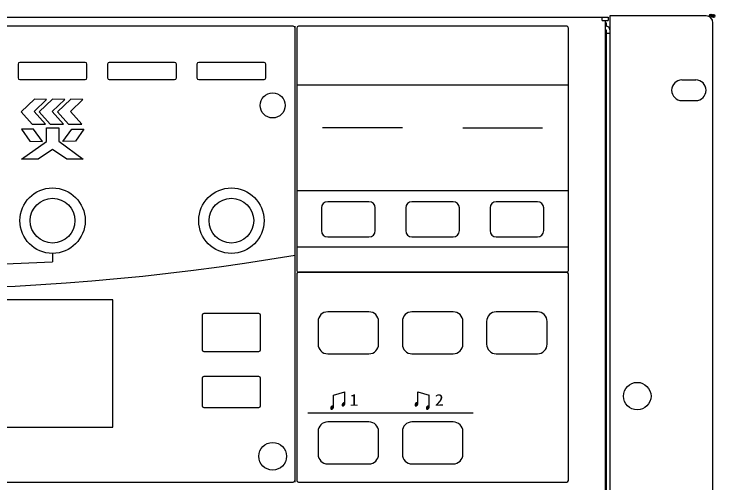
# Model space of a CAD drawing. Units: millimetres, scale not verified. Extents: x -63 to 63, y -57 to 57.
# Drawn here: x -13.02 to 7.36, y 9 to 22.64 of the extents above; entities that cross this region are included whole.
import ezdxf
from ezdxf.enums import TextEntityAlignment as Align

# ---------------------------------------------------------------- set-up
doc = ezdxf.new("R2010")
doc.units = ezdxf.units.MM
doc.header["$LTSCALE"] = 0.190236
doc.header["$PDMODE"] = 32
doc.header["$PDSIZE"] = 0.0951
doc.layers.add('0-2_GAIKEI', color=1, linetype='Continuous')
doc.layers.add('0-4_SUNPO', color=7, linetype='Continuous')
doc.styles.add('ＭＳ ゴシック', font='')
doc.styles.get('ＭＳ ゴシック').set_extended_font_data('MS Gothic')

msp = doc.modelspace()

# ---------------------------------------------------------------- linework, layer by layer
at = {"layer": '0-2_GAIKEI', "color": 7}
for p, q in [((-37.5952, 22.55), (4.2549, 22.55)), ((4.0849, 22.45), (4.0849, 22.55)), ((4.0849, 22.45), (4.2549, 22.45)), ((4.1849, 0.61), (4.1849, 22.45)), ((4.2549, 22.55), (4.2549, 22.45)), ((4.3049, 22.58), (4.3049, 0.48)), ((7.1049, 22.58), (4.3049, 22.58)), ((7.3049, 0.68), (7.3049, 22.38))]:
    msp.add_line(p, q, dxfattribs=at)
at = {"layer": '0-2_GAIKEI'}
for p, q in [((-4.8951, 22.28), (-28.4952, 22.28)), ((-4.8951, 22.28), (-28.4952, 22.28)), ((-4.8451, 9.03), (-4.8451, 22.28)), ((-4.8451, 9.08), (-4.8451, 22.23)), ((-4.8451, 9.08), (-4.8451, 22.23)), ((-4.7951, 22.23), (-4.7951, 15.18)), ((3.0549, 22.28), (-4.7451, 22.28)), ((3.1049, 15.18), (3.1049, 22.23)), ((4.2049, 22.38), (4.1849, 22.38)), ((4.1849, 22.28), (4.2049, 22.28)), ((4.2049, 22.38), (4.2049, 22.28)), ((4.1849, 22.18), (4.2049, 22.18)), ((4.2049, 22.18), (4.2049, 0.88)), ((4.2049, 22.08), (4.3049, 22.08)), ((-10.9451, 21.23), (-12.8451, 21.23)), ((-8.3451, 21.23), (-10.2451, 21.23)), ((-5.7451, 21.23), (-7.6451, 21.23)), ((-12.8951, 21.18), (-12.8951, 20.78)), ((-10.8951, 20.78), (-10.8951, 21.18)), ((-10.2951, 21.18), (-10.2951, 20.78)), ((-8.2951, 20.78), (-8.2951, 21.18)), ((-7.6951, 21.18), (-7.6951, 20.78)), ((-5.6951, 20.78), (-5.6951, 21.18)), ((-12.8451, 20.73), (-10.9451, 20.73)), ((-10.2451, 20.73), (-8.3451, 20.73)), ((-7.6451, 20.73), (-5.7451, 20.73)), ((6.4049, 20.72), (6.8049, 20.72)), ((-4.7951, 20.58), (3.1049, 20.58)), ((-12.4204, 20.157), (-12.8075, 19.7953)), ((-12.4292, 19.8015), (-12.0669, 20.1528)), ((-12.0669, 20.1528), (-12.4204, 20.157)), ((-11.8935, 20.157), (-12.2804, 19.7953)), ((-11.9025, 19.8015), (-11.5401, 20.1528)), ((-11.5401, 20.1528), (-11.8935, 20.157)), ((-11.367, 20.157), (-11.7538, 19.7953)), ((-11.3758, 19.8015), (-11.0135, 20.1528)), ((-11.0135, 20.1528), (-11.367, 20.157)), ((6.4049, 20.12), (6.8049, 20.12)), ((-12.8075, 19.7953), (-12.4872, 19.433)), ((-12.0987, 19.433), (-12.4292, 19.8015)), ((-12.2804, 19.7953), (-11.9606, 19.433)), ((-11.5719, 19.433), (-11.9025, 19.8015)), ((-11.7538, 19.7953), (-11.434, 19.433)), ((-11.0452, 19.433), (-11.3758, 19.8015)), ((-12.4872, 19.433), (-12.0987, 19.433)), ((-11.9606, 19.433), (-11.5719, 19.433)), ((-11.434, 19.433), (-11.0452, 19.433)), ((-12.7981, 19.2878), (-12.5568, 18.9368)), ((-12.4498, 19.2878), (-12.7981, 19.2878)), ((-12.1894, 18.9353), (-12.4498, 19.2878)), ((-12.0727, 18.9341), (-12.0747, 19.3315)), ((-12.0747, 19.3315), (-11.7155, 19.3315)), ((-11.7155, 19.3315), (-11.7155, 18.9393)), ((-11.5926, 18.9353), (-11.3321, 19.2878)), ((-11.3321, 19.2878), (-10.9842, 19.2878)), ((-10.9842, 19.2878), (-11.2253, 18.9368)), ((-1.7251, 19.33), (-4.0451, 19.33)), ((0.0349, 19.33), (2.3549, 19.33)), ((-12.794, 18.4164), (-12.0727, 18.9341)), ((-12.5568, 18.9368), (-12.1894, 18.9353)), ((-11.7155, 18.9393), (-11.0049, 18.4178)), ((-11.2253, 18.9368), (-11.5926, 18.9353)), ((-11.8994, 18.703), (-12.3139, 18.4164)), ((-11.4791, 18.4178), (-11.8994, 18.703)), ((-12.3139, 18.4164), (-12.794, 18.4164)), ((-11.0049, 18.4178), (-11.4791, 18.4178)), ((3.1049, 17.5), (-4.7951, 17.5)), ((-2.6951, 17.18), (-3.8951, 17.18)), ((-0.2451, 17.18), (-1.4451, 17.18)), ((2.2049, 17.18), (1.0049, 17.18)), ((-4.0751, 17), (-4.0751, 16.34)), ((-2.5151, 16.34), (-2.5151, 17)), ((-1.6251, 17), (-1.6251, 16.34)), ((-0.0651, 16.34), (-0.0651, 17)), ((0.8249, 17), (0.8249, 16.34)), ((2.3849, 16.34), (2.3849, 17)), ((-3.8951, 16.16), (-2.6951, 16.16)), ((-1.4451, 16.16), (-0.2451, 16.16)), ((1.0049, 16.16), (2.2049, 16.16)), ((3.1049, 15.86), (-4.7951, 15.86)), ((-11.8951, 15.68), (-11.8951, 15.43)), ((-15.5951, 15.2806), (-11.8951, 15.43)), ((-4.7451, 15.13), (3.0549, 15.13)), ((3.0549, 15.13), (-4.7451, 15.13)), ((-4.7951, 15.08), (-4.7951, 9.08)), ((3.1049, 9.08), (3.1049, 15.08)), ((-10.1451, 14.33), (-23.2452, 14.33)), ((-10.1451, 10.63), (-10.1451, 14.33)), ((-7.5451, 13.88), (-7.5451, 12.88)), ((-5.8951, 13.93), (-7.4951, 13.93)), ((-5.8451, 12.88), (-5.8451, 13.88)), ((-2.6951, 13.98), (-3.8951, 13.98)), ((-0.2451, 13.98), (-1.4451, 13.98)), ((2.2049, 13.98), (1.0049, 13.98)), ((-4.1751, 13.7), (-4.1751, 13.04)), ((-2.4151, 13.04), (-2.4151, 13.7)), ((-1.7251, 13.7), (-1.7251, 13.04)), ((0.0349, 13.04), (0.0349, 13.7)), ((0.7249, 13.7), (0.7249, 13.04)), ((2.4849, 13.04), (2.4849, 13.7)), ((-7.4951, 12.83), (-5.8951, 12.83)), ((-3.8951, 12.76), (-2.6951, 12.76)), ((-1.4451, 12.76), (-0.2451, 12.76)), ((1.0049, 12.76), (2.2049, 12.76)), ((-7.5451, 12.05), (-7.5451, 11.25)), ((-5.8951, 12.1), (-7.4951, 12.1)), ((-5.8451, 11.25), (-5.8451, 12.05)), ((-3.3969, 11.3214), (-3.3969, 11.6533)), ((-1.2787, 11.3214), (-1.2787, 11.6533)), ((-1.2787, 11.6533), (-0.9469, 11.5559)), ((-0.9469, 11.224), (-0.9469, 11.5559)), ((-3.7913, 11.2176), (-3.7304, 11.2176)), ((-3.7583, 11.2276), (-3.7316, 11.2276)), ((-3.7287, 11.2232), (-3.7287, 11.224)), ((-3.473, 11.2576), (-3.4404, 11.2576)), ((-3.4726, 11.2676), (-3.4115, 11.2676)), ((-3.4699, 11.2776), (-3.4088, 11.2776)), ((-3.4671, 11.2876), (-3.4061, 11.2876)), ((-3.4644, 11.2976), (-3.4034, 11.2976)), ((-3.4616, 11.3076), (-3.4007, 11.3076)), ((-3.4519, 11.3176), (-3.398, 11.3176)), ((-3.4176, 11.3276), (-3.4016, 11.3276)), ((-3.3969, 11.3206), (-3.3969, 11.3214)), ((-1.3548, 11.2576), (-1.3221, 11.2576)), ((-1.3543, 11.2676), (-1.2933, 11.2676)), ((-1.3516, 11.2776), (-1.2905, 11.2776)), ((-1.3488, 11.2876), (-1.2878, 11.2876)), ((-1.3461, 11.2976), (-1.2851, 11.2976)), ((-1.3433, 11.3076), (-1.2824, 11.3076)), ((-1.3336, 11.3176), (-1.2797, 11.3176)), ((-1.2994, 11.3276), (-1.2833, 11.3276)), ((-1.2787, 11.3206), (-1.2787, 11.3214)), ((-1.0096, 11.2176), (-0.9487, 11.2176)), ((-0.9765, 11.2276), (-0.9499, 11.2276)), ((-0.9469, 11.2232), (-0.9469, 11.224)), ((-7.4951, 11.2), (-5.8951, 11.2)), ((0.3349, 11.03), (-4.4751, 11.03)), ((-3.805, 11.1676), (-3.7467, 11.1676)), ((-3.8028, 11.1576), (-3.781, 11.1576)), ((-3.8023, 11.1776), (-3.7413, 11.1776)), ((-3.7995, 11.1876), (-3.7385, 11.1876)), ((-3.7968, 11.1976), (-3.7358, 11.1976)), ((-3.7941, 11.2076), (-3.7331, 11.2076)), ((-1.0233, 11.1676), (-0.965, 11.1676)), ((-1.0211, 11.1576), (-0.9993, 11.1576)), ((-1.0206, 11.1776), (-0.9595, 11.1776)), ((-1.0178, 11.1876), (-0.9568, 11.1876)), ((-1.0151, 11.1976), (-0.9541, 11.1976)), ((-1.0123, 11.2076), (-0.9514, 11.2076)), ((-23.2452, 10.63), (-10.1451, 10.63)), ((-2.6951, 10.78), (-3.8951, 10.78)), ((-0.2451, 10.78), (-1.4451, 10.78)), ((-4.1751, 10.5), (-4.1751, 9.84)), ((-2.4151, 9.84), (-2.4151, 10.5)), ((-1.7251, 10.5), (-1.7251, 9.84)), ((0.0349, 9.84), (0.0349, 10.5)), ((-3.8951, 9.56), (-2.6951, 9.56)), ((-1.4451, 9.56), (-0.2451, 9.56)), ((-28.4952, 9.03), (-4.8951, 9.03)), ((-28.4952, 9.03), (-4.8951, 9.03)), ((-4.7451, 9.03), (3.0549, 9.03))]:
    msp.add_line(p, q, dxfattribs=at)
msp.add_lwpolyline([(-3.7287, 11.224), (-3.7287, 11.5559), (-3.3969, 11.6533)], dxfattribs=at)
for centre, radius in [((-5.4951, 19.98), 0.365), ((-11.8951, 16.63), 0.95), ((-11.8951, 16.63), 0.95), ((-6.6951, 16.63), 0.95), ((-6.6951, 16.63), 0.95), ((-11.8951, 16.63), 0.65), ((-11.8951, 16.63), 0.65), ((-6.6951, 16.63), 0.65), ((-6.6951, 16.63), 0.65), ((5.1049, 11.53), 0.4), ((-5.4951, 9.78), 0.4), ((-5.4951, 9.78), 0.4)]:
    msp.add_circle(centre, radius, dxfattribs=at)
at = {"layer": '0-2_GAIKEI', "color": 7}
msp.add_arc((7.1049, 22.38), 0.2, 0, 90, dxfattribs=at)
at = {"layer": '0-2_GAIKEI'}
for centre, radius, start, end in [((-4.8951, 22.23), 0.05, 0, 90), ((-4.8951, 22.23), 0.05, 0, 90), ((-4.7451, 22.23), 0.05, 90, 180), ((3.0549, 22.23), 0.05, 0, 90), ((4.2049, 22.18), 0.1, 0, 90), ((-12.8451, 21.18), 0.05, 90, 180), ((-10.9451, 21.18), 0.05, 0, 90), ((-10.2451, 21.18), 0.05, 90, 180), ((-8.3451, 21.18), 0.05, 0, 90), ((-7.6451, 21.18), 0.05, 90, 180), ((-5.7451, 21.18), 0.05, 0, 90), ((-12.8451, 20.78), 0.05, 180, 270), ((-10.9451, 20.78), 0.05, 270, 0), ((-10.2451, 20.78), 0.05, 180, 270), ((-8.3451, 20.78), 0.05, 270, 0), ((-7.6451, 20.78), 0.05, 180, 270), ((-5.7451, 20.78), 0.05, 270, 0), ((6.4049, 20.42), 0.3, 90, 270), ((6.8049, 20.42), 0.3, 0, 90), ((6.8049, 20.42), 0.3, 270, 0), ((-3.8951, 17), 0.18, 90, 180), ((-2.6951, 17), 0.18, 0, 90), ((-1.4451, 17), 0.18, 90, 180), ((-0.2451, 17), 0.18, 0, 90), ((1.0049, 17), 0.18, 90, 180), ((2.2049, 17), 0.18, 0, 90), ((-3.8951, 16.34), 0.18, 180, 270), ((-2.6951, 16.34), 0.18, 270, 0), ((-1.4451, 16.34), 0.18, 180, 270), ((-0.2451, 16.34), 0.18, 270, 0), ((1.0049, 16.34), 0.18, 180, 270), ((2.2049, 16.34), 0.18, 270, 0), ((-16.6951, 85.3414), 70.7114, 260.35268, 279.64732), ((-4.7451, 15.18), 0.05, 180, 270), ((-4.7451, 15.08), 0.05, 90, 180), ((3.0549, 15.18), 0.05, 270, 0), ((3.0549, 15.08), 0.05, 0, 90), ((-7.4951, 13.88), 0.05, 90, 180), ((-5.8951, 13.88), 0.05, 0, 90), ((-3.8951, 13.7), 0.28, 90, 180), ((-2.6951, 13.7), 0.28, 0, 90), ((-1.4451, 13.7), 0.28, 90, 180), ((-0.2451, 13.7), 0.28, 0, 90), ((1.0049, 13.7), 0.28, 90, 180), ((2.2049, 13.7), 0.28, 0, 90), ((-7.4951, 12.88), 0.05, 180, 270), ((-5.8951, 12.88), 0.05, 270, 0), ((-3.8951, 13.04), 0.28, 180, 270), ((-2.6951, 13.04), 0.28, 270, 0), ((-1.4451, 13.04), 0.28, 180, 270), ((-0.2451, 13.04), 0.28, 270, 0), ((1.0049, 13.04), 0.28, 180, 270), ((2.2049, 13.04), 0.28, 270, 0), ((-7.4951, 12.05), 0.05, 90, 180), ((-5.8951, 12.05), 0.05, 0, 90), ((-7.4951, 11.25), 0.05, 180, 270), ((-5.8951, 11.25), 0.05, 270, 0), ((-3.7491, 11.1765), 0.059, 77.1024, 193.82094), ((-3.7491, 11.1765), 0.059, 77.1024, 193.82094), ((-3.7491, 11.1765), 0.059, 77.1024, 193.82094), ((-3.7857, 11.2096), 0.0588, 256.98731, 14.09425), ((-3.7857, 11.2096), 0.0588, 256.98731, 14.09425), ((-3.7857, 11.2096), 0.0588, 256.98731, 14.09425), ((-3.7427, 11.2217), 0.0141, 8.44242, 61.50624), ((-3.7427, 11.2217), 0.0141, 5.99756, 61.50624), ((-3.7427, 11.2217), 0.0141, 5.99756, 61.50624), ((-3.4174, 11.2739), 0.059, 77.1024, 193.82094), ((-3.4174, 11.2739), 0.059, 77.1024, 193.82094), ((-3.4174, 11.2739), 0.059, 77.1024, 193.82094), ((-3.4609, 11.2623), 0.0141, 190.01829, 243.08211), ((-3.4609, 11.2623), 0.0141, 190.01829, 243.08211), ((-3.4609, 11.2623), 0.0141, 190.01829, 243.08211), ((-3.454, 11.307), 0.0588, 256.98731, 14.09425), ((-3.454, 11.307), 0.0588, 256.98731, 14.09425), ((-3.454, 11.307), 0.0588, 256.98731, 14.09425), ((-3.4109, 11.3191), 0.0141, 8.44242, 61.50624), ((-3.4109, 11.3191), 0.0141, 5.99756, 61.50624), ((-3.4109, 11.3191), 0.0141, 5.99756, 61.50624), ((-1.2991, 11.2739), 0.059, 77.1024, 193.82094), ((-1.2991, 11.2739), 0.059, 77.1024, 193.82094), ((-1.2991, 11.2739), 0.059, 77.1024, 193.82094), ((-1.3426, 11.2623), 0.0141, 190.01829, 243.08211), ((-1.3426, 11.2623), 0.0141, 190.01829, 243.08211), ((-1.3426, 11.2623), 0.0141, 190.01829, 243.08211), ((-1.3357, 11.307), 0.0588, 256.98731, 14.09425), ((-1.3357, 11.307), 0.0588, 256.98731, 14.09425), ((-1.3357, 11.307), 0.0588, 256.98731, 14.09425), ((-1.2927, 11.3191), 0.0141, 8.44242, 61.50624), ((-1.2927, 11.3191), 0.0141, 5.99756, 61.50624), ((-1.2927, 11.3191), 0.0141, 5.99756, 61.50624), ((-0.9674, 11.1765), 0.059, 77.1024, 193.82094), ((-0.9674, 11.1765), 0.059, 77.1024, 193.82094), ((-0.9674, 11.1765), 0.059, 77.1024, 193.82094), ((-1.004, 11.2096), 0.0588, 256.98731, 14.09425), ((-1.004, 11.2096), 0.0588, 256.98731, 14.09425), ((-1.004, 11.2096), 0.0588, 256.98731, 14.09425), ((-0.9609, 11.2217), 0.0141, 8.44242, 61.50624), ((-0.9609, 11.2217), 0.0141, 5.99756, 61.50624), ((-0.9609, 11.2217), 0.0141, 5.99756, 61.50624), ((-3.7926, 11.1649), 0.0141, 190.01829, 243.08211), ((-1.0109, 11.1649), 0.0141, 190.01829, 243.08211), ((-3.8951, 10.5), 0.28, 90, 180), ((-2.6951, 10.5), 0.28, 0, 90), ((-1.4451, 10.5), 0.28, 90, 180), ((-0.2451, 10.5), 0.28, 0, 90), ((-3.8951, 9.84), 0.28, 180, 270), ((-2.6951, 9.84), 0.28, 270, 0), ((-1.4451, 9.84), 0.28, 180, 270), ((-0.2451, 9.84), 0.28, 270, 0), ((-4.8951, 9.08), 0.05, 270, 0), ((-4.8951, 9.08), 0.05, 270, 0), ((-4.7451, 9.08), 0.05, 180, 270), ((3.0549, 9.08), 0.05, 270, 0)]:
    msp.add_arc(centre, radius, start, end, dxfattribs=at)
at = {"layer": '0-4_SUNPO'}
for p in [(7.2549, 22.5892), (7.3173, 22.58)]:
    msp.add_point(p, dxfattribs=at)

# ---------------------------------------------------------------- texts
at = {"layer": '0-2_GAIKEI', "style": 'ＭＳ ゴシック', "width": 1.15}
for s, p in [('1', (-3.2611, 11.1504)), ('2', (-0.7828, 11.1504))]:
    msp.add_text(s, height=0.3361, dxfattribs=at).set_placement(p, align=Align.BOTTOM_LEFT)

doc.saveas('drawing.dxf')
